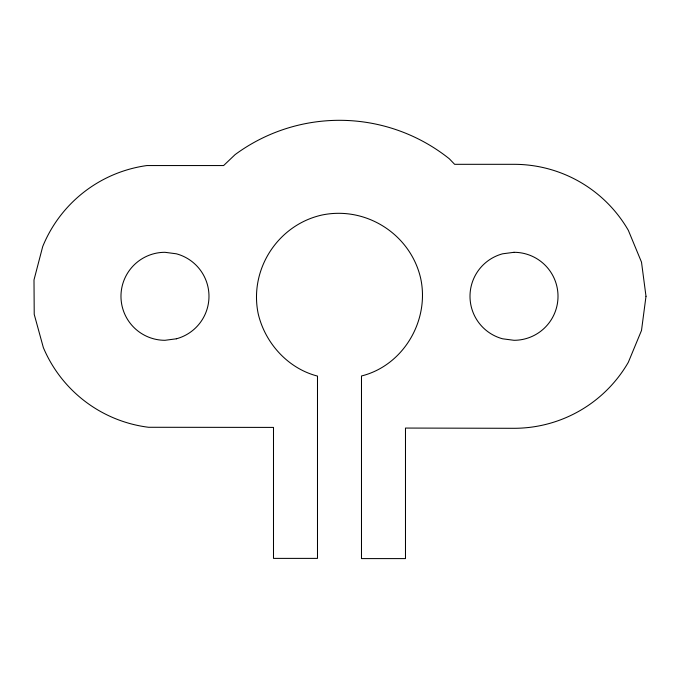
<?xml version="1.0" encoding="UTF-8"?>
<svg xmlns="http://www.w3.org/2000/svg" width="680" height="680" viewBox="0 0 680 680"><rect width="100%" height="100%" fill="white"/><g stroke="black" fill="none" stroke-linecap="round" stroke-linejoin="round"><path stroke-width="1.02" d="M646 296.301L641.504 330.463L628.32 362.304A131.996 131.996 0 0 1 514.004 428.298L405.484 428.06L405.484 558.594L361.488 558.594L361.488 375.98C403.41 365.483 429.599 320.662 420.767 278.791C410.916 234.608 366.299 205.81 321.98 215.024C277.797 224.876 248.99 269.501 258.213 313.811C265.14 343.204 288.023 368.509 317.492 376.082L317.492 558.39L273.496 558.39L273.496 427.414L148.571 427.278A131.996 131.996 0 0 1 43.35 347.591L34.221 314.364L34 279.905L42.704 246.568A131.996 131.996 0 0 1 146.906 165.554L223.618 165.554L235.101 154.615A175.993 175.993 0 0 1 449.335 158.797L454.631 164.314L514.004 164.314A131.996 131.996 0 0 1 628.32 230.307L641.504 262.14L646 296.301M514.004 252.305L502.622 253.801A43.996 43.996 0 0 0 502.622 338.801L514.004 340.298A43.996 43.996 0 0 0 558.008 296.301A43.996 43.996 0 0 0 514.004 252.305M176.358 338.801L164.968 340.298A43.996 43.996 0 0 1 120.972 296.301A43.996 43.996 0 0 1 164.968 252.305L176.358 253.801A43.996 43.996 0 0 1 176.358 338.801"/></g></svg>
